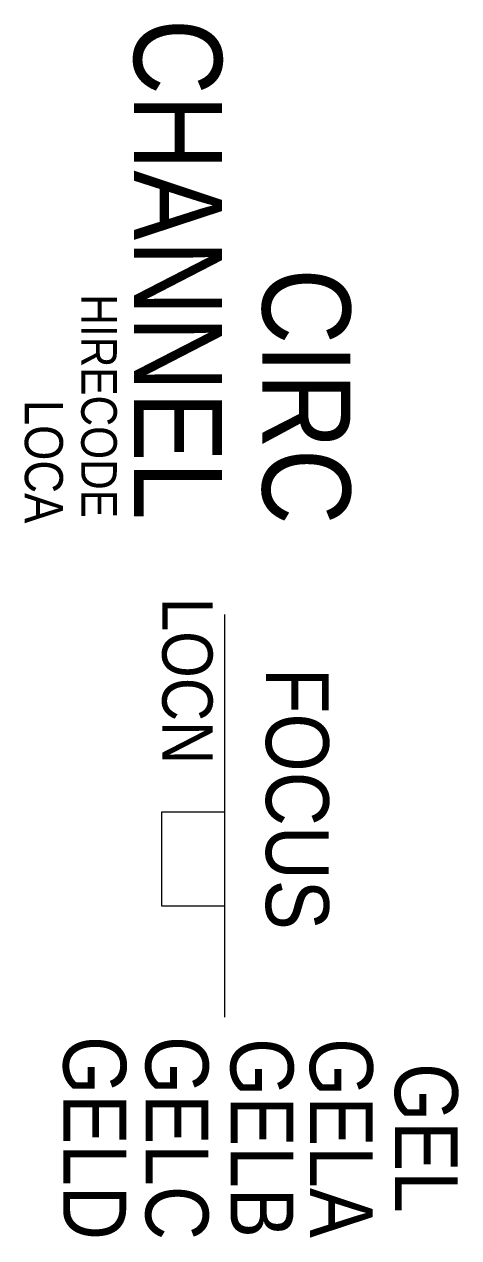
# Model space of a CAD drawing. Extents: x 4415 to 4760, y 1640 to 2605.
import ezdxf
from ezdxf.enums import TextEntityAlignment as Align

# ---------------------------------------------------------------- set-up
doc = ezdxf.new("R2010")
doc.units = 0
doc.header["$MEASUREMENT"] = 0
for name, color, linetype in [('CHANNEL', 3, 'CONTINUOUS'), ('CIRC', 6, 'CONTINUOUS'), ('FOCUS', 30, 'CONTINUOUS'), ('GEL', 1, 'CONTINUOUS'), ('LANTERNS', 4, 'CONTINUOUS'), ('LOCATION', 7, 'CONTINUOUS')]:
    doc.layers.add(name, color=color, linetype=linetype)

msp = doc.modelspace()

# ---------------------------------------------------------------- linework, layer by layer
at = {"layer": 'LANTERNS', "color": 0}
for p, q in [((4574.59, 1978.62), (4574.59, 2135.41)), ((4524.59, 1903.62), (4524.59, 1978.62)), ((4524.59, 1978.62), (4574.59, 1978.62)), ((4574.59, 1815.41), (4574.59, 1978.62)), ((4574.59, 1903.62), (4524.59, 1903.62))]:
    msp.add_line(p, q, dxfattribs=at)

# ---------------------------------------------------------------- texts
at = {"layer": 'CHANNEL', "width": 0.89}
msp.add_attdef('CHANNEL', text='', height=70, rotation=270, dxfattribs=at).set_placement((4502.27, 2409.69), align=Align.CENTER)
at = {"layer": 'CIRC', "width": 0.89}
msp.add_attdef('CIRC', text='', height=70, rotation=270, dxfattribs=at).set_placement((4604.38, 2308.66), align=Align.CENTER)
at = {"layer": 'FOCUS', "width": 0.89}
msp.add_attdef('FOCUS', text='', height=50, rotation=270, dxfattribs=at).set_placement((4607.2, 1988.9), align=Align.CENTER)
at = {"layer": 'GEL', "width": 0.89}
for tag, p in [('GELD', (4446.18, 1719.23)), ('GELC', (4511.54, 1719.23)), ('GELB', (4579.09, 1719.23)), ('GELA', (4642.13, 1719.23)), ('GEL', (4709.68, 1719.23))]:
    msp.add_attdef(tag, text='', height=50, rotation=270, dxfattribs=at).set_placement(p, align=Align.CENTER)
at = {"layer": 'LANTERNS', "color": 0, "width": 0.89, "flags": 1}
for tag, p, s, height in [('HIRECODE', (4460.43, 2389.85), 'C', 28.3), ('LOCA', (4415.6, 2305.92), '', 30.26)]:
    msp.add_attdef(tag, p, s, height=height, rotation=270, dxfattribs=at)
at = {"layer": 'LOCATION', "width": 0.89}
msp.add_attdef('LOCN', text='', height=40, rotation=270, dxfattribs=at).set_placement((4524.79, 2082.43), align=Align.CENTER)

doc.saveas('drawing.dxf')
